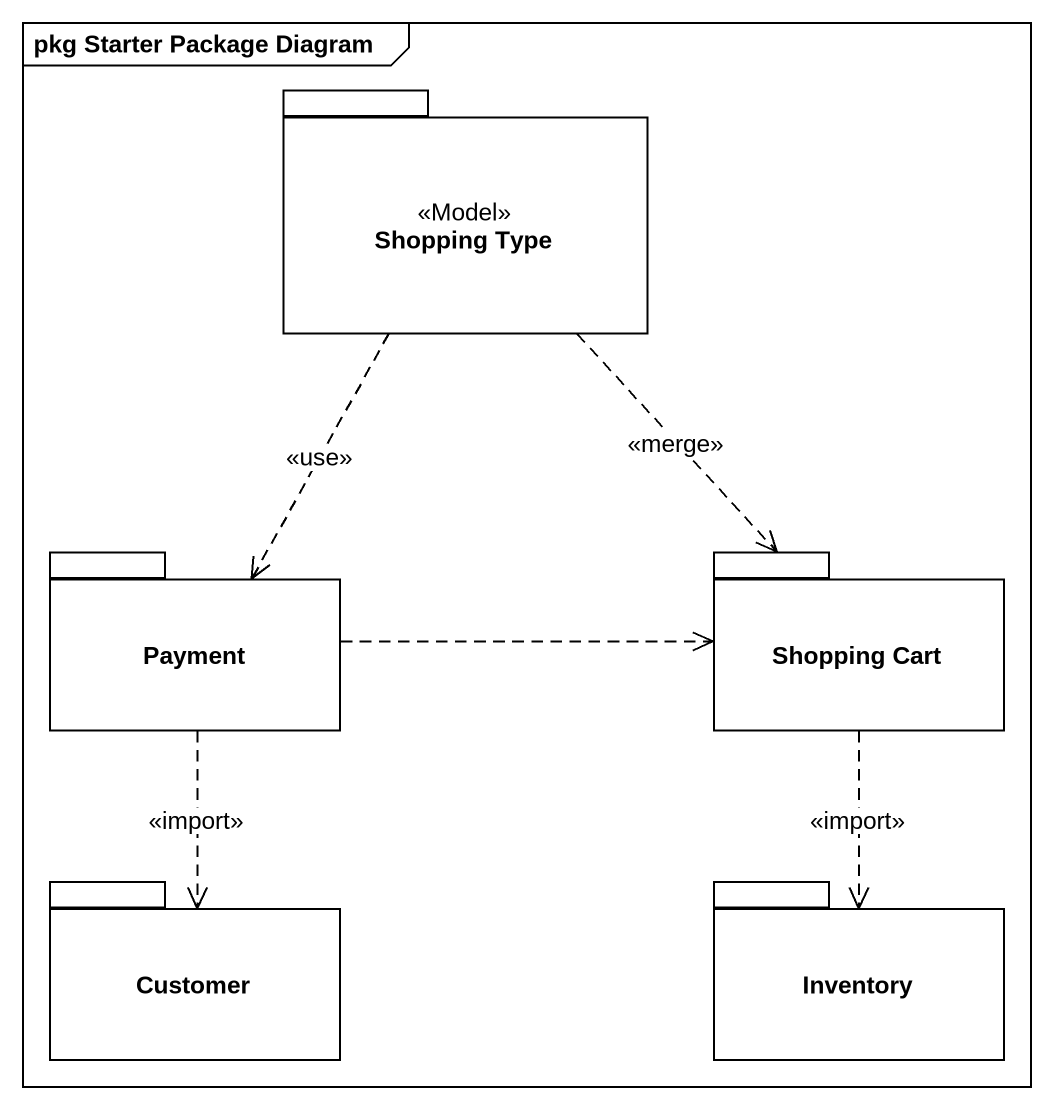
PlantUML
@startuml
mainframe pkg Starter Package Diagram
package "Shopping Type" as Shopping_Type <<Model>> {
}
package Payment {
}
package "Shopping Cart" as Shopping_Cart {
}
package Customer {
}
package Inventory {
}
Shopping_Type ..> Payment : <<use>>
Shopping_Type ..> Shopping_Cart : <<merge>>
Payment .right.> Shopping_Cart
Payment ..> Customer : <<import>>
Shopping_Cart ..> Inventory : <<import>>
@enduml
